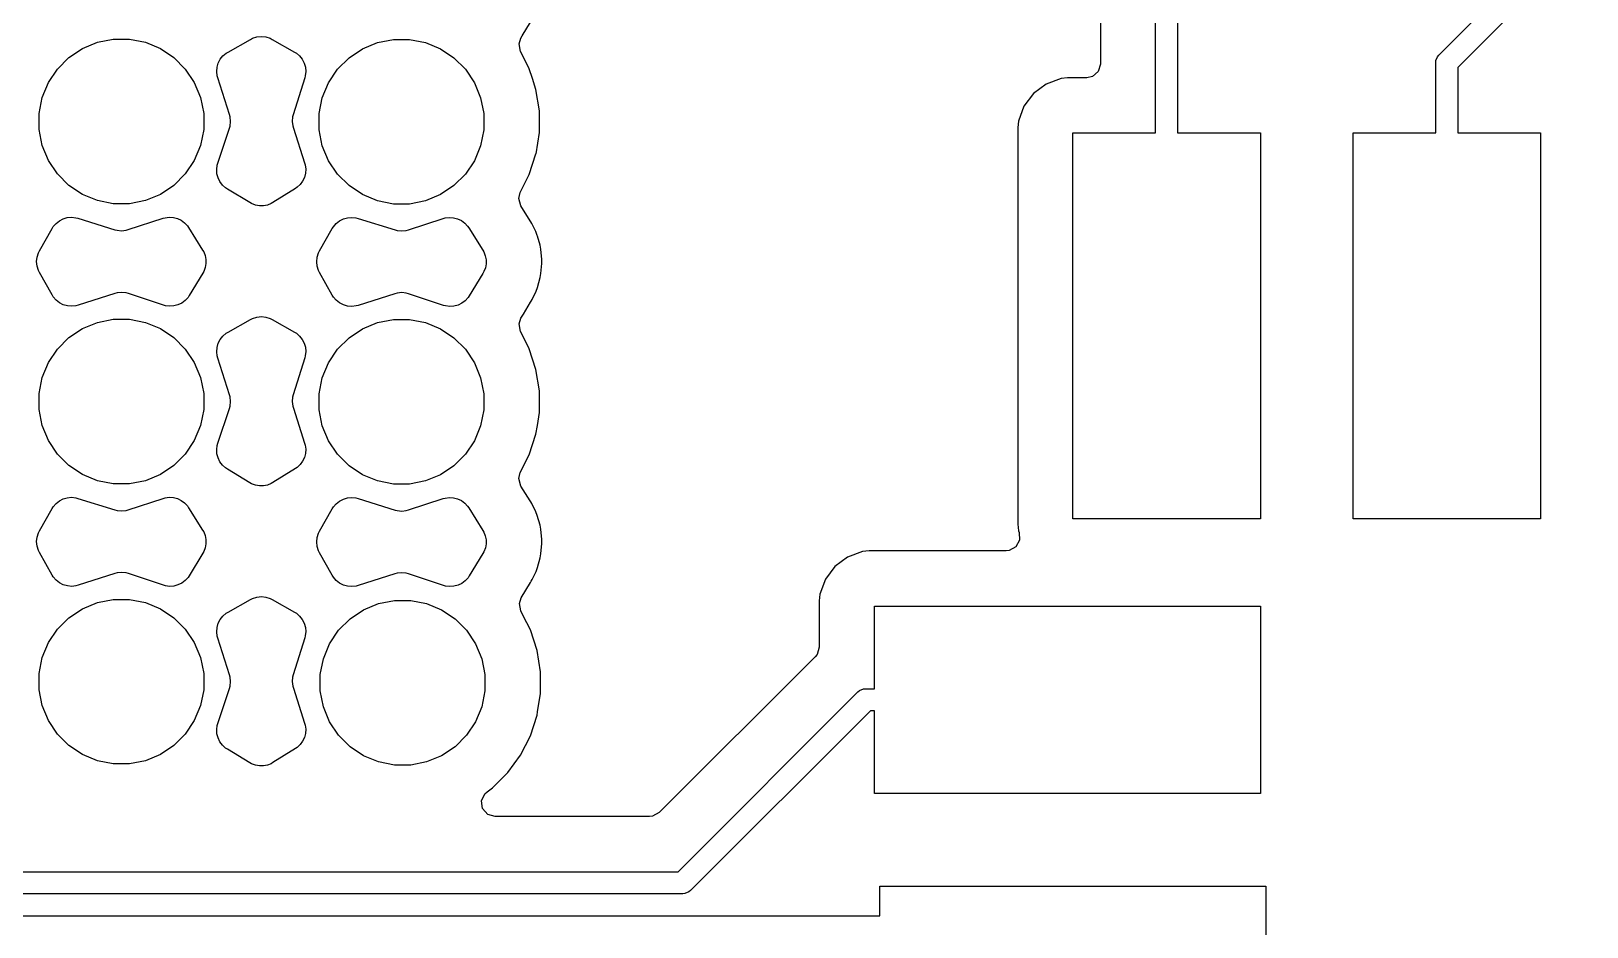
# Model space of a CAD drawing. Header units: millimetres. Extents: x 69 to 174, y -160 to -92.
# Drawn here: x 142 to 156.11, y -120.7 to -112.58 of the extents above; entities that cross this region are included whole.
import ezdxf

# ---------------------------------------------------------------- set-up
doc = ezdxf.new("R2010")
doc.units = ezdxf.units.MM
doc.layers.add('Front', color=13, linetype='CONTINUOUS', true_color=0xc83434)

msp = doc.modelspace()

# ---------------------------------------------------------------- linework, layer by layer
at = {"layer": 'Front', "linetype": 'CONTINUOUS'}
for p, q in [((152.2, -113.5), (152.2, -109.77)), ((152.4, -109.77), (152.4, -113.5)), ((151.6995, -110.394024), (151.6995, -112.8755)), ((154.769289, -112.793289), (155.94, -111.622578)), ((156.11071, -111.734711), (154.94, -112.905421)), ((146.457555, -112.619216), (146.532458, -112.495765)), ((142.468452, -112.734468), (142.604286, -112.678204)), ((142.604286, -112.678204), (142.748487, -112.64952)), ((142.748487, -112.64952), (142.895513, -112.64952)), ((142.895513, -112.64952), (143.039714, -112.678204)), ((143.039714, -112.678204), (143.175548, -112.734468)), ((143.789016, -112.766125), (143.993485, -112.651255)), ((143.993485, -112.651255), (144.011686, -112.641613)), ((144.011686, -112.641613), (144.050954, -112.629202)), ((144.050954, -112.629202), (144.091929, -112.625074)), ((144.091929, -112.625074), (144.132883, -112.629402)), ((144.132883, -112.629402), (144.17209, -112.642004)), ((144.17209, -112.642004), (144.190246, -112.651731)), ((144.190246, -112.651731), (144.392259, -112.766511)), ((145.008452, -112.736559), (145.144286, -112.680295)), ((145.144286, -112.680295), (145.288487, -112.651611)), ((145.288487, -112.651611), (145.435513, -112.651611)), ((145.435513, -112.651611), (145.579714, -112.680295)), ((145.579714, -112.680295), (145.715548, -112.736559)), ((146.427703, -112.691738), (146.445072, -112.63979)), ((146.440598, -112.760405), (146.427703, -112.691738)), ((146.445072, -112.63979), (146.457555, -112.619216)), ((142.242242, -112.920114), (142.346205, -112.816151)), ((142.346205, -112.816151), (142.468452, -112.734468)), ((143.175548, -112.734468), (143.297795, -112.816151)), ((143.297795, -112.816151), (143.401758, -112.920114)), ((143.700465, -112.866983), (143.718275, -112.832189)), ((143.718275, -112.832189), (143.742498, -112.801511)), ((143.742498, -112.801511), (143.772212, -112.776116)), ((143.772212, -112.776116), (143.789016, -112.766125)), ((144.392259, -112.766511), (144.40887, -112.776465)), ((144.40887, -112.776465), (144.438234, -112.801702)), ((144.438234, -112.801702), (144.4622, -112.832113)), ((144.4622, -112.832113), (144.479872, -112.866563)), ((144.782242, -112.922205), (144.886205, -112.818242)), ((144.886205, -112.818242), (145.008452, -112.736559)), ((145.715548, -112.736559), (145.837795, -112.818242)), ((145.837795, -112.818242), (145.941758, -112.922205)), ((146.482873, -112.843374), (146.440598, -112.760405)), ((146.520882, -112.91797), (146.482873, -112.843374)), ((154.74, -112.864), (154.741921, -112.844491)), ((154.741921, -112.844491), (154.756853, -112.808443)), ((154.756853, -112.808443), (154.769289, -112.793289)), ((142.160559, -113.042361), (142.242242, -112.920114)), ((143.401758, -112.920114), (143.483441, -113.042361)), ((143.68652, -112.943527), (143.689744, -112.904572)), ((143.690915, -112.982367), (143.68652, -112.943527)), ((143.689744, -112.904572), (143.700465, -112.866983)), ((143.69639, -113.001134), (143.690915, -112.982367)), ((144.479872, -112.866563), (144.490592, -112.903769)), ((144.489849, -112.980841), (144.484538, -112.999463)), ((144.493959, -112.942341), (144.489849, -112.980841)), ((144.490592, -112.903769), (144.493959, -112.942341)), ((144.700559, -113.044452), (144.782242, -112.922205)), ((145.941758, -112.922205), (146.023441, -113.044452)), ((146.520882, -112.917972), (146.520882, -112.91797)), ((146.520884, -112.917975), (146.520882, -112.917972)), ((146.549552, -113.006206), (146.520884, -112.917975)), ((151.627011, -112.988294), (151.575501, -112.9995)), ((151.679815, -112.942539), (151.627011, -112.988294)), ((151.6995, -112.8755), (151.679815, -112.942539)), ((154.74, -113.5), (154.74, -112.864)), ((154.94, -112.905421), (154.94, -113.5)), ((142.104295, -113.178195), (142.160559, -113.042361)), ((143.483441, -113.042361), (143.539705, -113.178195)), ((143.802342, -113.334126), (143.69639, -113.001134)), ((144.484538, -112.999463), (144.380689, -113.335445)), ((144.644295, -113.180286), (144.700559, -113.044452)), ((146.023441, -113.044452), (146.079705, -113.180286)), ((146.581709, -113.105173), (146.549552, -113.006206)), ((146.6125, -113.299577), (146.581709, -113.105173)), ((151.207664, -113.056206), (151.092455, -113.142452)), ((151.207671, -113.056202), (151.207664, -113.056206)), ((151.342516, -113.005908), (151.207671, -113.056202)), ((151.402123, -112.999501), (151.342516, -113.005908)), ((151.40213, -112.9995), (151.402123, -112.999501)), ((151.575501, -112.9995), (151.40213, -112.9995)), ((142.075611, -113.322396), (142.104295, -113.178195)), ((143.539705, -113.178195), (143.568389, -113.322396)), ((144.615611, -113.324487), (144.644295, -113.180286)), ((146.079705, -113.180286), (146.108389, -113.324487)), ((151.006202, -113.257671), (150.955908, -113.392517)), ((151.006206, -113.257664), (151.006202, -113.257671)), ((151.092452, -113.142455), (151.006206, -113.257664)), ((151.092455, -113.142452), (151.092452, -113.142455)), ((142.075611, -113.469422), (142.075611, -113.322396)), ((143.568389, -113.322396), (143.568389, -113.469422)), ((143.808166, -113.354225), (143.802342, -113.334126)), ((143.807715, -113.437441), (143.812305, -113.395857)), ((143.812305, -113.395857), (143.808166, -113.354225)), ((144.375122, -113.355131), (144.371224, -113.395848)), ((144.371224, -113.395848), (144.375666, -113.436509)), ((144.380689, -113.335445), (144.375122, -113.355131)), ((144.615611, -113.471513), (144.615611, -113.324487)), ((146.108389, -113.324487), (146.108389, -113.471513)), ((146.6125, -113.496422), (146.6125, -113.299577)), ((150.955908, -113.392517), (150.949501, -113.452116)), ((142.104295, -113.613623), (142.075611, -113.469422)), ((143.568389, -113.469422), (143.539705, -113.613623)), ((143.696903, -113.774774), (143.801672, -113.457475)), ((143.801672, -113.457475), (143.807715, -113.437441)), ((144.375666, -113.436509), (144.381496, -113.456118)), ((144.381496, -113.456118), (144.483918, -113.772419)), ((144.644295, -113.615714), (144.615611, -113.471513)), ((146.108389, -113.471513), (146.079705, -113.615714)), ((146.58204, -113.688735), (146.6125, -113.496422)), ((150.949501, -113.452116), (150.9495, -113.452135)), ((150.9495, -113.452135), (150.9495, -117.04787)), ((151.45, -117), (151.45, -113.5)), ((151.45, -113.5), (152.2, -113.5)), ((152.4, -113.5), (153.15, -113.5)), ((153.15, -113.5), (153.15, -117)), ((153.99, -117), (153.99, -113.5)), ((153.99, -113.5), (154.74, -113.5)), ((154.94, -113.5), (155.69, -113.5)), ((155.69, -113.5), (155.69, -117)), ((142.160559, -113.749457), (142.104295, -113.613623)), ((143.539705, -113.613623), (143.483441, -113.749457)), ((144.700559, -113.751548), (144.644295, -113.615714)), ((146.079705, -113.615714), (146.023441, -113.751548)), ((146.520884, -113.878025), (146.581709, -113.690826)), ((146.581709, -113.690826), (146.58204, -113.688735)), ((142.242242, -113.871704), (142.160559, -113.749457)), ((143.483441, -113.749457), (143.401758, -113.871704)), ((143.686445, -113.831303), (143.691314, -113.79317)), ((143.688945, -113.869664), (143.686445, -113.831303)), ((143.691314, -113.79317), (143.696903, -113.774774)), ((144.483918, -113.772419), (144.489334, -113.790582)), ((144.489334, -113.790582), (144.494014, -113.828189)), ((144.494014, -113.828189), (144.491532, -113.866004)), ((144.782242, -113.873795), (144.700559, -113.751548)), ((146.023441, -113.751548), (145.941758, -113.873795)), ((142.346205, -113.975667), (142.242242, -113.871704)), ((142.468452, -114.05735), (142.346205, -113.975667)), ((143.297795, -113.975667), (143.175548, -114.05735)), ((143.401758, -113.871704), (143.297795, -113.975667)), ((143.698721, -113.906843), (143.688945, -113.869664)), ((143.715415, -113.941471), (143.698721, -113.906843)), ((143.738413, -113.972276), (143.715415, -113.941471)), ((143.766868, -113.998124), (143.738413, -113.972276)), ((144.443258, -113.967438), (144.415477, -113.993213)), ((144.465693, -113.936896), (144.443258, -113.967438)), ((144.481978, -113.902677), (144.465693, -113.936896)), ((144.491532, -113.866004), (144.481978, -113.902677)), ((144.886205, -113.977758), (144.782242, -113.873795)), ((145.008452, -114.059441), (144.886205, -113.977758)), ((145.837795, -113.977758), (145.715548, -114.059441)), ((145.941758, -113.873795), (145.837795, -113.977758)), ((146.438444, -114.039823), (146.520884, -113.878025)), ((142.604286, -114.113614), (142.468452, -114.05735)), ((142.748487, -114.142298), (142.604286, -114.113614)), ((143.039714, -114.113614), (142.895513, -114.142298)), ((143.175548, -114.05735), (143.039714, -114.113614)), ((143.783073, -114.00847), (143.766868, -113.998124)), ((143.9867, -114.132019), (143.783073, -114.00847)), ((144.399644, -114.003632), (144.196446, -114.130631)), ((144.415477, -113.993213), (144.399644, -114.003632)), ((145.144286, -114.115705), (145.008452, -114.059441)), ((145.288487, -114.144389), (145.144286, -114.115705)), ((145.579714, -114.115705), (145.435513, -114.144389)), ((145.715548, -114.059441), (145.579714, -114.115705)), ((146.42494, -114.094553), (146.438444, -114.039823)), ((146.443777, -114.161833), (146.42494, -114.094553)), ((142.332032, -114.267572), (142.370604, -114.264211)), ((142.370604, -114.264211), (142.409102, -114.26833)), ((142.895513, -114.142298), (142.748487, -114.142298)), ((143.218849, -114.268823), (143.256456, -114.264142)), ((143.256456, -114.264142), (143.294272, -114.266623)), ((143.294272, -114.266623), (143.330945, -114.276177)), ((144.002661, -114.141208), (143.9867, -114.132019)), ((144.037108, -114.154228), (144.002661, -114.141208)), ((144.073355, -114.160726), (144.037108, -114.154228)), ((144.110179, -114.160483), (144.073355, -114.160726)), ((144.146338, -114.153507), (144.110179, -114.160483)), ((144.18061, -114.140034), (144.146338, -114.153507)), ((144.196446, -114.130631), (144.18061, -114.140034)), ((144.872032, -114.269663), (144.910604, -114.266302)), ((144.910604, -114.266302), (144.949102, -114.270421)), ((145.435513, -114.144389), (145.288487, -114.144389)), ((145.758849, -114.270914), (145.796456, -114.266233)), ((145.796456, -114.266233), (145.834272, -114.268714)), ((146.527561, -114.295887), (146.443777, -114.161833)), ((142.079998, -114.567911), (142.194778, -114.365898)), ((142.194778, -114.365898), (142.204731, -114.349287)), ((142.204731, -114.349287), (142.229965, -114.319922)), ((142.229965, -114.319922), (142.260375, -114.295957)), ((142.260375, -114.295957), (142.294826, -114.278287)), ((142.294826, -114.278287), (142.332032, -114.267572)), ((142.409102, -114.26833), (142.42773, -114.273619)), ((142.42773, -114.273619), (142.763712, -114.377468)), ((142.763712, -114.377468), (142.783398, -114.383035)), ((142.783398, -114.383035), (142.824114, -114.386934)), ((142.824114, -114.386934), (142.864776, -114.382491)), ((142.864776, -114.382491), (142.884385, -114.376661)), ((142.884385, -114.376661), (143.200686, -114.274239)), ((143.200686, -114.274239), (143.218849, -114.268823)), ((143.330945, -114.276177), (143.365164, -114.292462)), ((143.365164, -114.292462), (143.395707, -114.314897)), ((143.395707, -114.314897), (143.421481, -114.342679)), ((143.421481, -114.342679), (143.431899, -114.358513)), ((143.431899, -114.358513), (143.558898, -114.561711)), ((144.619998, -114.570002), (144.734778, -114.367989)), ((144.734778, -114.367989), (144.744731, -114.351378)), ((144.744731, -114.351378), (144.769965, -114.322013)), ((144.769965, -114.322013), (144.800375, -114.298048)), ((144.800375, -114.298048), (144.834826, -114.280378)), ((144.834826, -114.280378), (144.872032, -114.269663)), ((144.949102, -114.270421), (144.96773, -114.27571)), ((144.96773, -114.27571), (145.303712, -114.379559)), ((145.303712, -114.379559), (145.323398, -114.385126)), ((145.323398, -114.385126), (145.364114, -114.389025)), ((145.364114, -114.389025), (145.404776, -114.384582)), ((145.404776, -114.384582), (145.424385, -114.378752)), ((145.424385, -114.378752), (145.740686, -114.27633)), ((145.740686, -114.27633), (145.758849, -114.270914)), ((145.834272, -114.268714), (145.870945, -114.278268)), ((145.870945, -114.278268), (145.905164, -114.294553)), ((145.905164, -114.294553), (145.935707, -114.316988)), ((145.935707, -114.316988), (145.961481, -114.34477)), ((145.961481, -114.34477), (145.971899, -114.360604)), ((145.971899, -114.360604), (146.098898, -114.563802)), ((146.533562, -114.305737), (146.527561, -114.295887)), ((146.533591, -114.305786), (146.533562, -114.305737)), ((146.533599, -114.305799), (146.533591, -114.305786)), ((146.542957, -114.32156), (146.533599, -114.305799)), ((146.54296, -114.321566), (146.542957, -114.32156)), ((146.542964, -114.321573), (146.54296, -114.321566)), ((146.578748, -114.394682), (146.542964, -114.321573)), ((146.592222, -114.428954), (146.578748, -114.394682)), ((146.592224, -114.428963), (146.592222, -114.428954)), ((146.592226, -114.428967), (146.592224, -114.428963)), ((146.594401, -114.436457), (146.592226, -114.428967)), ((146.618121, -114.518152), (146.594401, -114.436457)), ((146.625097, -114.554311), (146.618121, -114.518152)), ((142.053339, -114.666228), (142.057667, -114.625273)), ((142.057468, -114.707203), (142.053339, -114.666228)), ((142.057667, -114.625273), (142.070268, -114.586066)), ((142.070268, -114.586066), (142.079998, -114.567911)), ((143.558898, -114.561711), (143.5683, -114.577547)), ((143.5683, -114.577547), (143.581774, -114.611819)), ((143.581774, -114.611819), (143.58875, -114.647978)), ((143.588993, -114.684802), (143.582495, -114.72105)), ((143.58875, -114.647978), (143.588993, -114.684802)), ((144.593339, -114.668319), (144.597667, -114.627364)), ((144.597468, -114.709294), (144.593339, -114.668319)), ((144.597667, -114.627364), (144.610268, -114.588157)), ((144.610268, -114.588157), (144.619998, -114.570002)), ((146.098898, -114.563802), (146.1083, -114.579638)), ((146.1083, -114.579638), (146.121774, -114.61391)), ((146.121774, -114.61391), (146.12875, -114.650069)), ((146.128993, -114.686893), (146.122495, -114.723141)), ((146.12875, -114.650069), (146.128993, -114.686893)), ((146.634239, -114.646733), (146.625097, -114.554311)), ((146.626561, -114.77609), (146.634482, -114.683557)), ((146.634482, -114.683557), (146.634239, -114.646733)), ((142.06988, -114.74647), (142.057468, -114.707203)), ((142.079522, -114.764672), (142.06988, -114.74647)), ((142.194392, -114.969141), (142.079522, -114.764672)), ((143.560286, -114.771457), (143.436737, -114.975084)), ((143.569477, -114.755497), (143.560286, -114.771457)), ((143.582495, -114.72105), (143.569477, -114.755497)), ((144.60988, -114.748561), (144.597468, -114.709294)), ((144.619522, -114.766763), (144.60988, -114.748561)), ((144.734392, -114.971232), (144.619522, -114.766763)), ((146.100286, -114.773548), (145.976737, -114.977175)), ((146.109477, -114.757588), (146.100286, -114.773548)), ((146.122495, -114.723141), (146.109477, -114.757588)), ((146.595355, -114.901841), (146.620063, -114.812338)), ((146.620063, -114.812338), (146.626561, -114.77609)), ((142.204378, -114.985948), (142.194392, -114.969141)), ((142.762393, -114.955815), (142.429401, -115.061767)), ((142.782491, -114.94999), (142.762393, -114.955815)), ((142.824123, -114.945852), (142.782491, -114.94999)), ((142.865708, -114.950442), (142.824123, -114.945852)), ((142.885742, -114.956485), (142.865708, -114.950442)), ((143.203041, -115.061254), (142.885742, -114.956485)), ((144.744378, -114.988039), (144.734392, -114.971232)), ((145.302393, -114.957906), (144.969401, -115.063858)), ((145.322491, -114.952081), (145.302393, -114.957906)), ((145.364123, -114.947943), (145.322491, -114.952081)), ((145.405708, -114.952533), (145.364123, -114.947943)), ((145.425742, -114.958576), (145.405708, -114.952533)), ((145.743041, -115.063345), (145.425742, -114.958576)), ((146.547532, -115.009854), (146.582337, -114.936288)), ((146.582337, -114.936288), (146.595355, -114.901841)), ((142.229775, -115.015661), (142.204378, -114.985948)), ((142.260454, -115.039882), (142.229775, -115.015661)), ((142.295249, -115.057691), (142.260454, -115.039882)), ((142.332838, -115.068412), (142.295249, -115.057691)), ((142.371793, -115.071636), (142.332838, -115.068412)), ((142.410633, -115.067242), (142.371793, -115.071636)), ((142.429401, -115.061767), (142.410633, -115.067242)), ((143.221432, -115.066862), (143.203041, -115.061254)), ((143.259567, -115.071727), (143.221432, -115.066862)), ((143.297929, -115.069223), (143.259567, -115.071727)), ((143.335108, -115.059442), (143.297929, -115.069223)), ((143.369737, -115.042746), (143.335108, -115.059442)), ((143.400542, -115.019746), (143.369737, -115.042746)), ((143.42639, -114.99129), (143.400542, -115.019746)), ((143.436737, -114.975084), (143.42639, -114.99129)), ((144.769775, -115.017752), (144.744378, -114.988039)), ((144.800454, -115.041973), (144.769775, -115.017752)), ((144.835249, -115.059782), (144.800454, -115.041973)), ((144.872838, -115.070503), (144.835249, -115.059782)), ((144.911793, -115.073727), (144.872838, -115.070503)), ((144.950633, -115.069333), (144.911793, -115.073727)), ((144.969401, -115.063858), (144.950633, -115.069333)), ((145.761432, -115.068953), (145.743041, -115.063345)), ((145.799567, -115.073818), (145.761432, -115.068953)), ((145.837929, -115.071314), (145.799567, -115.073818)), ((145.875108, -115.061533), (145.837929, -115.071314)), ((145.909737, -115.044837), (145.875108, -115.061533)), ((145.940542, -115.021837), (145.909737, -115.044837)), ((145.96639, -114.993381), (145.940542, -115.021837)), ((145.976737, -114.977175), (145.96639, -114.993381)), ((146.46737, -115.143039), (146.532458, -115.035765)), ((146.532458, -115.035765), (146.538341, -115.025814)), ((146.538341, -115.025814), (146.547532, -115.009854)), ((142.468452, -115.274468), (142.604286, -115.218204)), ((142.604286, -115.218204), (142.748487, -115.18952)), ((142.748487, -115.18952), (142.895513, -115.18952)), ((142.895513, -115.18952), (143.039714, -115.218204)), ((143.039714, -115.218204), (143.175548, -115.274468)), ((143.789016, -115.306125), (143.993485, -115.191255)), ((143.993485, -115.191255), (144.011686, -115.181613)), ((144.011686, -115.181613), (144.050954, -115.169202)), ((144.050954, -115.169202), (144.091929, -115.165074)), ((144.091929, -115.165074), (144.132883, -115.169402)), ((144.132883, -115.169402), (144.17209, -115.182004)), ((144.17209, -115.182004), (144.190246, -115.191731)), ((144.190246, -115.191731), (144.392259, -115.306511)), ((145.008452, -115.276559), (145.144286, -115.220295)), ((145.144286, -115.220295), (145.288487, -115.191611)), ((145.288487, -115.191611), (145.435513, -115.191611)), ((145.435513, -115.191611), (145.579714, -115.220295)), ((145.579714, -115.220295), (145.715548, -115.276559)), ((146.427703, -115.231738), (146.445072, -115.17979)), ((146.440598, -115.300405), (146.427703, -115.231738)), ((146.445072, -115.17979), (146.46737, -115.143039)), ((142.242242, -115.460114), (142.346205, -115.356151)), ((142.346205, -115.356151), (142.468452, -115.274468)), ((143.175548, -115.274468), (143.297795, -115.356151)), ((143.297795, -115.356151), (143.401758, -115.460114)), ((143.700465, -115.406983), (143.718275, -115.372189)), ((143.718275, -115.372189), (143.742498, -115.341511)), ((143.742498, -115.341511), (143.772212, -115.316116)), ((143.772212, -115.316116), (143.789016, -115.306125)), ((144.392259, -115.306511), (144.40887, -115.316465)), ((144.40887, -115.316465), (144.438234, -115.341702)), ((144.438234, -115.341702), (144.4622, -115.372113)), ((144.4622, -115.372113), (144.479872, -115.406563)), ((144.782242, -115.462205), (144.886205, -115.358242)), ((144.886205, -115.358242), (145.008452, -115.276559)), ((145.715548, -115.276559), (145.837795, -115.358242)), ((145.837795, -115.358242), (145.941758, -115.462205)), ((146.458407, -115.335356), (146.440598, -115.300405)), ((146.520882, -115.45797), (146.458407, -115.335356)), ((142.160559, -115.582361), (142.242242, -115.460114)), ((143.401758, -115.460114), (143.483441, -115.582361)), ((143.68652, -115.483527), (143.689744, -115.444572)), ((143.690915, -115.522367), (143.68652, -115.483527)), ((143.689744, -115.444572), (143.700465, -115.406983)), ((143.69639, -115.541134), (143.690915, -115.522367)), ((144.479872, -115.406563), (144.490592, -115.443769)), ((144.489849, -115.520841), (144.484538, -115.539463)), ((144.493959, -115.482341), (144.489849, -115.520841)), ((144.490592, -115.443769), (144.493959, -115.482341)), ((144.700559, -115.584452), (144.782242, -115.462205)), ((145.941758, -115.462205), (146.023441, -115.584452)), ((146.581709, -115.645173), (146.520882, -115.45797)), ((142.104295, -115.718195), (142.160559, -115.582361)), ((143.483441, -115.582361), (143.539705, -115.718195)), ((143.802342, -115.874126), (143.69639, -115.541134)), ((144.484538, -115.539463), (144.380689, -115.875445)), ((144.644295, -115.720286), (144.700559, -115.584452)), ((146.023441, -115.584452), (146.079705, -115.720286)), ((146.6125, -115.839577), (146.581709, -115.645173)), ((142.075611, -115.862396), (142.104295, -115.718195)), ((143.539705, -115.718195), (143.568389, -115.862396)), ((144.615611, -115.864487), (144.644295, -115.720286)), ((146.079705, -115.720286), (146.108389, -115.864487)), ((142.075611, -116.009422), (142.075611, -115.862396)), ((143.568389, -115.862396), (143.568389, -116.009422)), ((143.808166, -115.894225), (143.802342, -115.874126)), ((143.807715, -115.977441), (143.812305, -115.935857)), ((143.812305, -115.935857), (143.808166, -115.894225)), ((144.375122, -115.895131), (144.371224, -115.935848)), ((144.371224, -115.935848), (144.375666, -115.976509)), ((144.380689, -115.875445), (144.375122, -115.895131)), ((144.615611, -116.011513), (144.615611, -115.864487)), ((146.108389, -115.864487), (146.108389, -116.011513)), ((146.6125, -116.036422), (146.6125, -115.839577)), ((142.104295, -116.153623), (142.075611, -116.009422)), ((143.568389, -116.009422), (143.539705, -116.153623)), ((143.696903, -116.314774), (143.801672, -115.997475)), ((143.801672, -115.997475), (143.807715, -115.977441)), ((144.375666, -115.976509), (144.381496, -115.996118)), ((144.381496, -115.996118), (144.483918, -116.312419)), ((144.644295, -116.155714), (144.615611, -116.011513)), ((146.108389, -116.011513), (146.079705, -116.155714)), ((146.594089, -116.152661), (146.6125, -116.036422)), ((142.160559, -116.289457), (142.104295, -116.153623)), ((143.539705, -116.153623), (143.483441, -116.289457)), ((144.700559, -116.291548), (144.644295, -116.155714)), ((146.079705, -116.155714), (146.023441, -116.291548)), ((146.520884, -116.418025), (146.581709, -116.230826)), ((146.581709, -116.230826), (146.594089, -116.152661)), ((142.242242, -116.411704), (142.160559, -116.289457)), ((143.483441, -116.289457), (143.401758, -116.411704)), ((143.686445, -116.371303), (143.691314, -116.33317)), ((143.688945, -116.409664), (143.686445, -116.371303)), ((143.691314, -116.33317), (143.696903, -116.314774)), ((144.483918, -116.312419), (144.489334, -116.330582)), ((144.489334, -116.330582), (144.494014, -116.368189)), ((144.494014, -116.368189), (144.491532, -116.406004)), ((144.782242, -116.413795), (144.700559, -116.291548)), ((146.023441, -116.291548), (145.941758, -116.413795)), ((142.346205, -116.515667), (142.242242, -116.411704)), ((142.468452, -116.59735), (142.346205, -116.515667)), ((143.297795, -116.515667), (143.175548, -116.59735)), ((143.401758, -116.411704), (143.297795, -116.515667)), ((143.698721, -116.446843), (143.688945, -116.409664)), ((143.715415, -116.481471), (143.698721, -116.446843)), ((143.738413, -116.512276), (143.715415, -116.481471)), ((143.766868, -116.538124), (143.738413, -116.512276)), ((144.443258, -116.507438), (144.415477, -116.533213)), ((144.465693, -116.476896), (144.443258, -116.507438)), ((144.481978, -116.442677), (144.465693, -116.476896)), ((144.491532, -116.406004), (144.481978, -116.442677)), ((144.886205, -116.517758), (144.782242, -116.413795)), ((145.008452, -116.599441), (144.886205, -116.517758)), ((145.837795, -116.517758), (145.715548, -116.599441)), ((145.941758, -116.413795), (145.837795, -116.517758)), ((146.438444, -116.579823), (146.520884, -116.418025)), ((142.604286, -116.653614), (142.468452, -116.59735)), ((142.748487, -116.682298), (142.604286, -116.653614)), ((143.039714, -116.653614), (142.895513, -116.682298)), ((143.175548, -116.59735), (143.039714, -116.653614)), ((143.783073, -116.54847), (143.766868, -116.538124)), ((143.9867, -116.672019), (143.783073, -116.54847)), ((144.399644, -116.543632), (144.196446, -116.670631)), ((144.415477, -116.533213), (144.399644, -116.543632)), ((145.144286, -116.655705), (145.008452, -116.599441)), ((145.288487, -116.684389), (145.144286, -116.655705)), ((145.579714, -116.655705), (145.435513, -116.684389)), ((145.715548, -116.599441), (145.579714, -116.655705)), ((146.42494, -116.634553), (146.438444, -116.579823)), ((146.443777, -116.701833), (146.42494, -116.634553)), ((142.332032, -116.807572), (142.370604, -116.804211)), ((142.370604, -116.804211), (142.409102, -116.80833)), ((142.895513, -116.682298), (142.748487, -116.682298)), ((143.218849, -116.808823), (143.256456, -116.804142)), ((143.256456, -116.804142), (143.294272, -116.806623)), ((144.002661, -116.681208), (143.9867, -116.672019)), ((144.037108, -116.694228), (144.002661, -116.681208)), ((144.073355, -116.700726), (144.037108, -116.694228)), ((144.110179, -116.700483), (144.073355, -116.700726)), ((144.146338, -116.693507), (144.110179, -116.700483)), ((144.18061, -116.680034), (144.146338, -116.693507)), ((144.196446, -116.670631), (144.18061, -116.680034)), ((145.435513, -116.684389), (145.288487, -116.684389)), ((145.758849, -116.810914), (145.796456, -116.806233)), ((145.796456, -116.806233), (145.834272, -116.808714)), ((146.527561, -116.835887), (146.443777, -116.701833)), ((142.079998, -117.107911), (142.194778, -116.905898)), ((142.194778, -116.905898), (142.204731, -116.889287)), ((142.204731, -116.889287), (142.229965, -116.859922)), ((142.229965, -116.859922), (142.260375, -116.835957)), ((142.260375, -116.835957), (142.294826, -116.818287)), ((142.294826, -116.818287), (142.332032, -116.807572)), ((142.409102, -116.80833), (142.42773, -116.813619)), ((142.42773, -116.813619), (142.763712, -116.917468)), ((142.763712, -116.917468), (142.783398, -116.923035)), ((142.783398, -116.923035), (142.824114, -116.926934)), ((142.824114, -116.926934), (142.864776, -116.922491)), ((142.864776, -116.922491), (142.884385, -116.916661)), ((142.884385, -116.916661), (143.200686, -116.814239)), ((143.200686, -116.814239), (143.218849, -116.808823)), ((143.294272, -116.806623), (143.330945, -116.816177)), ((143.330945, -116.816177), (143.365164, -116.832462)), ((143.365164, -116.832462), (143.395707, -116.854897)), ((143.395707, -116.854897), (143.421481, -116.882679)), ((143.421481, -116.882679), (143.431899, -116.898513)), ((143.431899, -116.898513), (143.558898, -117.101711)), ((144.619998, -117.110002), (144.734778, -116.907989)), ((144.734778, -116.907989), (144.744731, -116.891378)), ((144.744731, -116.891378), (144.769965, -116.862013)), ((144.769965, -116.862013), (144.800375, -116.838048)), ((144.800375, -116.838048), (144.834826, -116.820378)), ((144.834826, -116.820378), (144.872032, -116.809663)), ((144.872032, -116.809663), (144.910604, -116.806302)), ((144.910604, -116.806302), (144.949102, -116.810421)), ((144.949102, -116.810421), (144.96773, -116.81571)), ((144.96773, -116.81571), (145.303712, -116.919559)), ((145.303712, -116.919559), (145.323398, -116.925126)), ((145.323398, -116.925126), (145.364114, -116.929025)), ((145.364114, -116.929025), (145.404776, -116.924582)), ((145.404776, -116.924582), (145.424385, -116.918752)), ((145.424385, -116.918752), (145.740686, -116.81633)), ((145.740686, -116.81633), (145.758849, -116.810914)), ((145.834272, -116.808714), (145.870945, -116.818268)), ((145.870945, -116.818268), (145.905164, -116.834553)), ((145.905164, -116.834553), (145.935707, -116.856988)), ((145.935707, -116.856988), (145.961481, -116.88477)), ((145.961481, -116.88477), (145.971899, -116.900604)), ((145.971899, -116.900604), (146.098898, -117.103802)), ((146.533562, -116.845737), (146.527561, -116.835887)), ((146.533591, -116.845786), (146.533562, -116.845737)), ((146.533599, -116.845799), (146.533591, -116.845786)), ((146.542957, -116.86156), (146.533599, -116.845799)), ((146.54296, -116.861566), (146.542957, -116.86156)), ((146.542964, -116.861573), (146.54296, -116.861566)), ((146.578748, -116.934682), (146.542964, -116.861573)), ((146.592222, -116.968954), (146.578748, -116.934682)), ((146.618121, -117.058152), (146.592222, -116.968954)), ((146.625097, -117.094311), (146.618121, -117.058152)), ((150.9495, -117.04787), (150.949501, -117.047876)), ((150.949501, -117.047876), (150.955909, -117.107484)), ((153.15, -117), (151.45, -117)), ((155.69, -117), (153.99, -117)), ((142.053339, -117.206228), (142.057667, -117.165273)), ((142.057468, -117.247203), (142.053339, -117.206228)), ((142.057667, -117.165273), (142.070268, -117.126066)), ((142.070268, -117.126066), (142.079998, -117.107911)), ((143.558898, -117.101711), (143.5683, -117.117547)), ((143.5683, -117.117547), (143.581774, -117.151819)), ((143.581774, -117.151819), (143.58875, -117.187978)), ((143.588993, -117.224802), (143.582495, -117.26105)), ((143.58875, -117.187978), (143.588993, -117.224802)), ((144.593339, -117.208319), (144.597667, -117.167364)), ((144.597468, -117.249294), (144.593339, -117.208319)), ((144.597667, -117.167364), (144.610268, -117.128157)), ((144.610268, -117.128157), (144.619998, -117.110002)), ((146.098898, -117.103802), (146.1083, -117.119638)), ((146.1083, -117.119638), (146.121774, -117.15391)), ((146.121774, -117.15391), (146.12875, -117.190069)), ((146.128993, -117.226893), (146.122495, -117.263141)), ((146.12875, -117.190069), (146.128993, -117.226893)), ((146.634239, -117.186733), (146.625097, -117.094311)), ((146.626561, -117.31609), (146.634482, -117.223557)), ((146.634482, -117.223557), (146.634239, -117.186733)), ((150.966369, -117.191861), (150.932882, -117.253184)), ((150.955909, -117.107484), (150.961386, -117.12217)), ((150.961386, -117.12217), (150.966369, -117.191861)), ((142.06988, -117.28647), (142.057468, -117.247203)), ((142.079522, -117.304672), (142.06988, -117.28647)), ((142.194392, -117.509141), (142.079522, -117.304672)), ((143.560286, -117.311457), (143.436737, -117.515084)), ((143.569477, -117.295497), (143.560286, -117.311457)), ((143.582495, -117.26105), (143.569477, -117.295497)), ((144.60988, -117.288561), (144.597468, -117.249294)), ((144.619522, -117.306763), (144.60988, -117.288561)), ((144.734392, -117.511232), (144.619522, -117.306763)), ((146.100286, -117.313548), (145.976737, -117.517175)), ((146.109477, -117.297588), (146.100286, -117.313548)), ((146.122495, -117.263141), (146.109477, -117.297588)), ((146.595355, -117.441841), (146.620063, -117.352338)), ((146.620063, -117.352338), (146.626561, -117.31609)), ((149.407664, -117.346206), (149.292455, -117.432452)), ((149.407671, -117.346202), (149.407664, -117.346206)), ((149.542516, -117.295908), (149.407671, -117.346202)), ((149.602123, -117.289501), (149.542516, -117.295908)), ((149.602129, -117.2895), (149.602123, -117.289501)), ((150.845203, -117.2895), (149.602129, -117.2895)), ((150.871558, -117.286667), (150.845203, -117.2895)), ((150.932882, -117.253184), (150.871558, -117.286667)), ((142.204378, -117.525948), (142.194392, -117.509141)), ((142.762393, -117.495815), (142.429401, -117.601767)), ((142.782491, -117.48999), (142.762393, -117.495815)), ((142.824123, -117.485852), (142.782491, -117.48999)), ((142.865708, -117.490442), (142.824123, -117.485852)), ((142.885742, -117.496485), (142.865708, -117.490442)), ((143.203041, -117.601254), (142.885742, -117.496485)), ((144.744378, -117.528039), (144.734392, -117.511232)), ((145.302393, -117.497906), (144.969401, -117.603858)), ((145.322491, -117.492081), (145.302393, -117.497906)), ((145.364123, -117.487943), (145.322491, -117.492081)), ((145.405708, -117.492533), (145.364123, -117.487943)), ((145.425742, -117.498576), (145.405708, -117.492533)), ((145.743041, -117.603345), (145.425742, -117.498576)), ((146.547532, -117.549854), (146.582337, -117.476288)), ((146.582337, -117.476288), (146.595355, -117.441841)), ((149.292452, -117.432455), (149.206206, -117.547664)), ((149.292455, -117.432452), (149.292452, -117.432455)), ((142.229775, -117.555661), (142.204378, -117.525948)), ((142.260454, -117.579882), (142.229775, -117.555661)), ((142.295249, -117.597691), (142.260454, -117.579882)), ((142.332838, -117.608412), (142.295249, -117.597691)), ((142.371793, -117.611636), (142.332838, -117.608412)), ((142.410633, -117.607242), (142.371793, -117.611636)), ((142.429401, -117.601767), (142.410633, -117.607242)), ((143.221432, -117.606862), (143.203041, -117.601254)), ((143.259567, -117.611727), (143.221432, -117.606862)), ((143.297929, -117.609223), (143.259567, -117.611727)), ((143.335108, -117.599442), (143.297929, -117.609223)), ((143.369737, -117.582746), (143.335108, -117.599442)), ((143.400542, -117.559746), (143.369737, -117.582746)), ((143.42639, -117.53129), (143.400542, -117.559746)), ((143.436737, -117.515084), (143.42639, -117.53129)), ((144.769775, -117.557752), (144.744378, -117.528039)), ((144.800454, -117.581973), (144.769775, -117.557752)), ((144.835249, -117.599782), (144.800454, -117.581973)), ((144.872838, -117.610503), (144.835249, -117.599782)), ((144.911793, -117.613727), (144.872838, -117.610503)), ((144.950633, -117.609333), (144.911793, -117.613727)), ((144.969401, -117.603858), (144.950633, -117.609333)), ((145.761432, -117.608953), (145.743041, -117.603345)), ((145.799567, -117.613818), (145.761432, -117.608953)), ((145.837929, -117.611314), (145.799567, -117.613818)), ((145.875108, -117.601533), (145.837929, -117.611314)), ((145.909737, -117.584837), (145.875108, -117.601533)), ((145.940542, -117.561837), (145.909737, -117.584837)), ((145.96639, -117.533381), (145.940542, -117.561837)), ((145.976737, -117.517175), (145.96639, -117.533381)), ((146.448315, -117.714443), (146.532458, -117.575765)), ((146.532458, -117.575765), (146.538341, -117.565814)), ((146.538341, -117.565814), (146.547532, -117.549854)), ((149.206202, -117.547671), (149.155908, -117.682517)), ((149.206206, -117.547664), (149.206202, -117.547671)), ((142.468452, -117.814468), (142.604286, -117.758204)), ((142.604286, -117.758204), (142.748487, -117.72952)), ((142.748487, -117.72952), (142.895513, -117.72952)), ((142.895513, -117.72952), (143.039714, -117.758204)), ((143.039714, -117.758204), (143.175548, -117.814468)), ((143.789016, -117.846125), (143.993485, -117.731255)), ((143.993485, -117.731255), (144.011686, -117.721613)), ((144.011686, -117.721613), (144.050954, -117.709202)), ((144.050954, -117.709202), (144.091929, -117.705074)), ((144.091929, -117.705074), (144.132883, -117.709402)), ((144.132883, -117.709402), (144.17209, -117.722004)), ((144.17209, -117.722004), (144.190246, -117.731731)), ((144.190246, -117.731731), (144.392259, -117.846511)), ((145.018452, -117.824468), (145.154286, -117.768204)), ((145.154286, -117.768204), (145.298487, -117.73952)), ((145.298487, -117.73952), (145.445513, -117.73952)), ((145.445513, -117.73952), (145.589714, -117.768204)), ((145.589714, -117.768204), (145.725548, -117.824468)), ((146.430948, -117.766389), (146.448315, -117.714443)), ((146.443843, -117.835056), (146.430948, -117.766389)), ((149.149501, -117.742116), (149.1495, -117.742135)), ((149.1495, -117.742135), (149.1495, -118.161901)), ((149.155908, -117.682517), (149.149501, -117.742116)), ((149.65, -118.54), (149.65, -117.79)), ((149.65, -117.79), (153.15, -117.79)), ((153.15, -117.79), (153.15, -119.49)), ((142.242242, -118.000114), (142.346205, -117.896151)), ((142.346205, -117.896151), (142.468452, -117.814468)), ((143.175548, -117.814468), (143.297795, -117.896151)), ((143.297795, -117.896151), (143.401758, -118.000114)), ((143.700465, -117.946983), (143.718275, -117.912189)), ((143.718275, -117.912189), (143.742498, -117.881511)), ((143.742498, -117.881511), (143.772212, -117.856116)), ((143.772212, -117.856116), (143.789016, -117.846125)), ((144.392259, -117.846511), (144.40887, -117.856465)), ((144.40887, -117.856465), (144.438234, -117.881702)), ((144.438234, -117.881702), (144.4622, -117.912113)), ((144.4622, -117.912113), (144.479872, -117.946563)), ((144.792242, -118.010114), (144.896205, -117.906151)), ((144.896205, -117.906151), (145.018452, -117.824468)), ((145.725548, -117.824468), (145.847795, -117.906151)), ((145.847795, -117.906151), (145.951758, -118.010114)), ((146.466666, -117.879848), (146.443843, -117.835056)), ((146.530882, -118.005879), (146.466666, -117.879848)), ((142.160559, -118.122361), (142.242242, -118.000114)), ((143.401758, -118.000114), (143.483441, -118.122361)), ((143.68652, -118.023527), (143.689744, -117.984572)), ((143.690915, -118.062367), (143.68652, -118.023527)), ((143.689744, -117.984572), (143.700465, -117.946983)), ((143.69639, -118.081134), (143.690915, -118.062367)), ((144.479872, -117.946563), (144.490592, -117.983769)), ((144.489849, -118.060841), (144.484538, -118.079463)), ((144.493959, -118.022341), (144.489849, -118.060841)), ((144.490592, -117.983769), (144.493959, -118.022341)), ((144.710559, -118.132361), (144.792242, -118.010114)), ((145.951758, -118.010114), (146.033441, -118.132361)), ((146.591709, -118.193082), (146.530882, -118.005879)), ((142.104295, -118.258195), (142.160559, -118.122361)), ((143.483441, -118.122361), (143.539705, -118.258195)), ((143.802342, -118.414126), (143.69639, -118.081134)), ((144.484538, -118.079463), (144.380689, -118.415445)), ((144.654295, -118.268195), (144.710559, -118.132361)), ((146.033441, -118.132361), (146.089705, -118.268195)), ((146.6225, -118.387486), (146.591709, -118.193082)), ((149.1495, -118.161901), (149.129815, -118.22894)), ((142.075611, -118.402396), (142.104295, -118.258195)), ((143.539705, -118.258195), (143.568389, -118.402396)), ((144.625611, -118.412396), (144.654295, -118.268195)), ((146.089705, -118.268195), (146.118389, -118.412396)), ((149.113181, -118.249582), (147.699584, -119.663181)), ((149.129815, -118.22894), (149.113181, -118.249582)), ((142.075611, -118.549422), (142.075611, -118.402396)), ((143.568389, -118.402396), (143.568389, -118.549422)), ((143.808166, -118.434225), (143.802342, -118.414126)), ((143.807715, -118.517441), (143.812305, -118.475857)), ((143.812305, -118.475857), (143.808166, -118.434225)), ((144.375122, -118.435131), (144.371224, -118.475848)), ((144.371224, -118.475848), (144.375666, -118.516509)), ((144.380689, -118.415445), (144.375122, -118.435131)), ((144.625611, -118.559422), (144.625611, -118.412396)), ((146.118389, -118.412396), (146.118389, -118.559422)), ((146.6225, -118.584331), (146.6225, -118.387486)), ((142.104295, -118.693623), (142.075611, -118.549422)), ((143.568389, -118.549422), (143.539705, -118.693623)), ((143.696903, -118.854774), (143.801672, -118.537475)), ((143.801672, -118.537475), (143.807715, -118.517441)), ((144.375666, -118.516509), (144.381496, -118.536118)), ((144.381496, -118.536118), (144.483918, -118.852419)), ((144.654295, -118.703623), (144.625611, -118.559422)), ((146.118389, -118.559422), (146.089705, -118.703623)), ((146.596066, -118.751225), (146.6225, -118.584331)), ((147.870578, -120.2), (149.50129, -118.569289)), ((149.50129, -118.569289), (149.516443, -118.556852)), ((149.516443, -118.556852), (149.552491, -118.541921)), ((149.552491, -118.541921), (149.572, -118.54)), ((149.572, -118.54), (149.65, -118.54)), ((142.160559, -118.829457), (142.104295, -118.693623)), ((143.539705, -118.693623), (143.483441, -118.829457)), ((144.710559, -118.839457), (144.654295, -118.703623)), ((146.089705, -118.703623), (146.033441, -118.839457)), ((146.530884, -118.965934), (146.591709, -118.778735)), ((146.591709, -118.778735), (146.596066, -118.751225)), ((149.613421, -118.74), (147.982711, -120.370711)), ((149.65, -118.74), (149.613421, -118.74)), ((149.65, -119.49), (149.65, -118.74)), ((142.242242, -118.951704), (142.160559, -118.829457)), ((143.483441, -118.829457), (143.401758, -118.951704)), ((143.686445, -118.911303), (143.691314, -118.87317)), ((143.688945, -118.949664), (143.686445, -118.911303)), ((143.691314, -118.87317), (143.696903, -118.854774)), ((144.483918, -118.852419), (144.489334, -118.870582)), ((144.489334, -118.870582), (144.494014, -118.908189)), ((144.494014, -118.908189), (144.491532, -118.946004)), ((144.792242, -118.961704), (144.710559, -118.839457)), ((146.033441, -118.839457), (145.951758, -118.961704)), ((142.346205, -119.055667), (142.242242, -118.951704)), ((142.468452, -119.13735), (142.346205, -119.055667)), ((143.297795, -119.055667), (143.175548, -119.13735)), ((143.401758, -118.951704), (143.297795, -119.055667)), ((143.698721, -118.986843), (143.688945, -118.949664)), ((143.715415, -119.021471), (143.698721, -118.986843)), ((143.738413, -119.052276), (143.715415, -119.021471)), ((143.766868, -119.078124), (143.738413, -119.052276)), ((144.443258, -119.047438), (144.415477, -119.073213)), ((144.465693, -119.016896), (144.443258, -119.047438)), ((144.481978, -118.982677), (144.465693, -119.016896)), ((144.491532, -118.946004), (144.481978, -118.982677)), ((144.896205, -119.065667), (144.792242, -118.961704)), ((145.951758, -118.961704), (145.847795, -119.065667)), ((146.441524, -119.141314), (146.530884, -118.965934)), ((142.604286, -119.193614), (142.468452, -119.13735)), ((142.748487, -119.222298), (142.604286, -119.193614)), ((143.039714, -119.193614), (142.895513, -119.222298)), ((143.175548, -119.13735), (143.039714, -119.193614)), ((143.783073, -119.08847), (143.766868, -119.078124)), ((143.9867, -119.212019), (143.783073, -119.08847)), ((144.399644, -119.083632), (144.196446, -119.210631)), ((144.415477, -119.073213), (144.399644, -119.083632)), ((145.018452, -119.14735), (144.896205, -119.065667)), ((145.154286, -119.203614), (145.018452, -119.14735)), ((145.298487, -119.232298), (145.154286, -119.203614)), ((145.589714, -119.203614), (145.445513, -119.232298)), ((145.725548, -119.14735), (145.589714, -119.203614)), ((145.847795, -119.065667), (145.725548, -119.14735)), ((146.325828, -119.300555), (146.441524, -119.141314)), ((142.895513, -119.222298), (142.748487, -119.222298)), ((144.002661, -119.221208), (143.9867, -119.212019)), ((144.037108, -119.234228), (144.002661, -119.221208)), ((144.073355, -119.240726), (144.037108, -119.234228)), ((144.110179, -119.240483), (144.073355, -119.240726)), ((144.146338, -119.233507), (144.110179, -119.240483)), ((144.18061, -119.220034), (144.146338, -119.233507)), ((144.196446, -119.210631), (144.18061, -119.220034)), ((145.445513, -119.232298), (145.298487, -119.232298)), ((146.186646, -119.439737), (146.325828, -119.300555)), ((146.117033, -119.494297), (146.13786, -119.475182)), ((146.13786, -119.475182), (146.186646, -119.439737)), ((146.088008, -119.557853), (146.117033, -119.494297)), ((146.097952, -119.627011), (146.088008, -119.557853)), ((146.143707, -119.679815), (146.097952, -119.627011)), ((153.15, -119.49), (149.65, -119.49)), ((146.210746, -119.6995), (146.143707, -119.679815)), ((147.611903, -119.6995), (146.210746, -119.6995)), ((147.638261, -119.696666), (147.611903, -119.6995)), ((147.699584, -119.663181), (147.638261, -119.696666)), ((81.068582, -120.2), (147.870578, -120.2)), ((149.7, -120.6), (149.7, -120.33)), ((149.7, -120.33), (153.2, -120.33)), ((153.2, -120.33), (153.2, -122.03)), ((147.912, -120.4), (81.110004, -120.4)), ((147.931509, -120.398079), (147.912, -120.4)), ((147.967557, -120.383147), (147.931509, -120.398079)), ((147.982711, -120.370711), (147.967557, -120.383147)), ((84.914592, -120.6), (149.7, -120.6))]:
    msp.add_line(p, q, dxfattribs=at)

doc.saveas('drawing.dxf')
